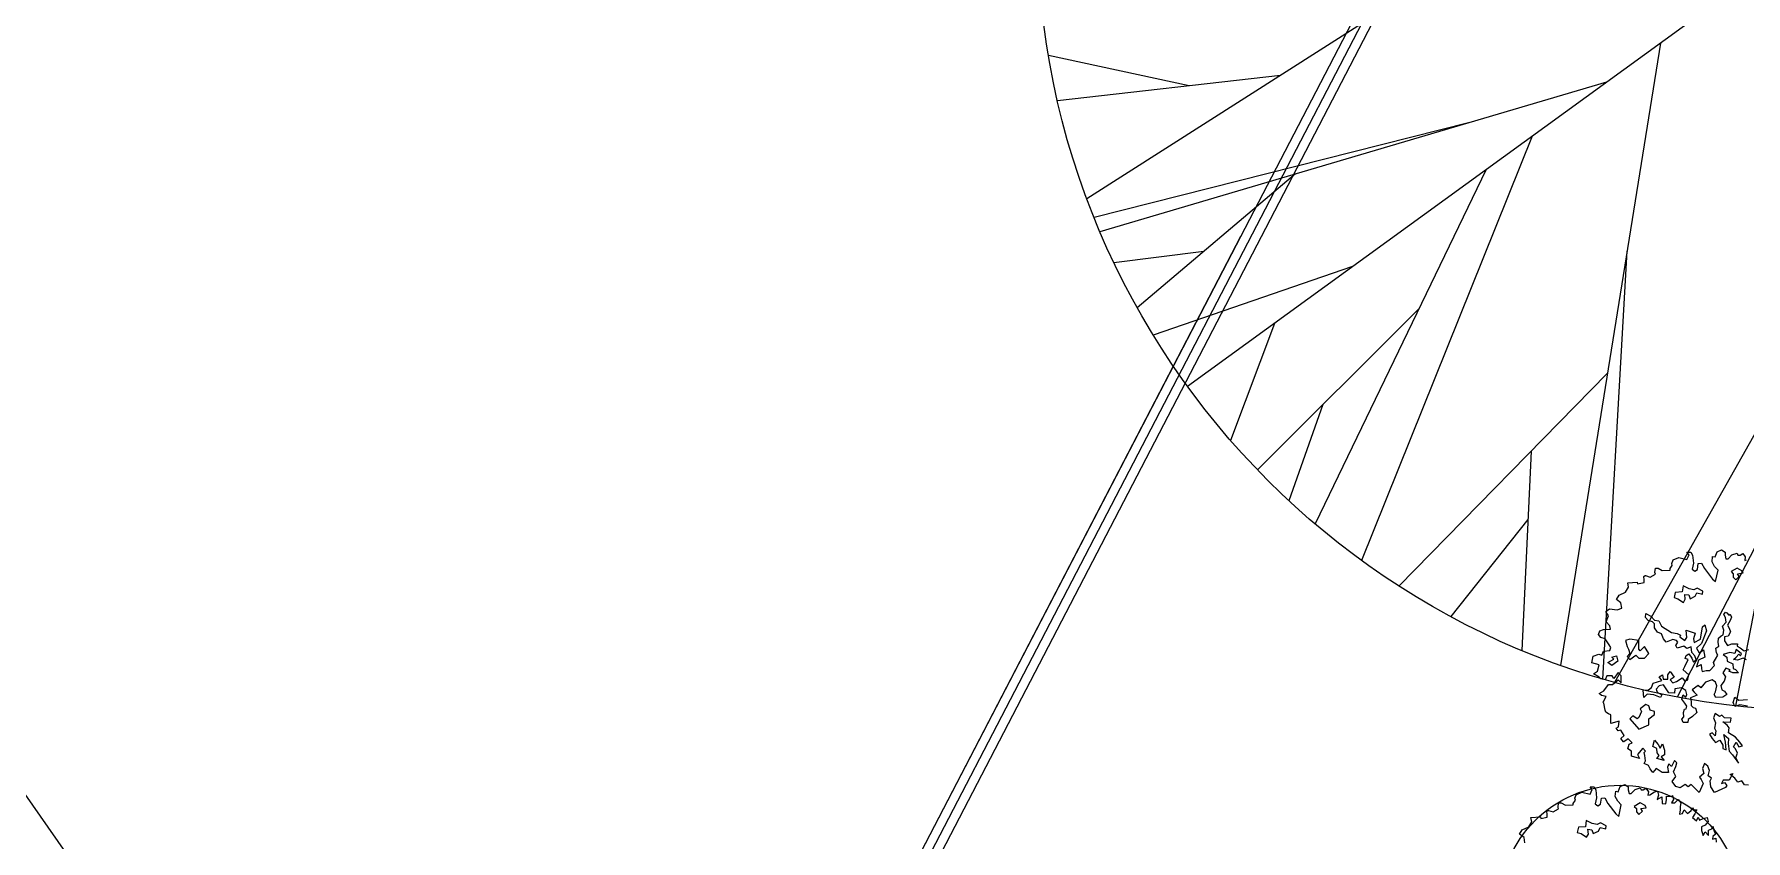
# Model space of a CAD drawing. Header units: millimetres. Extents: x 587797 to 2274247, y 1711 to 439204.
# Drawn here: x 1965594 to 1993500, y 318330 to 331482 of the extents above; entities that cross this region are included whole.
import ezdxf

# ---------------------------------------------------------------- set-up
doc = ezdxf.new("R2010")
doc.units = ezdxf.units.MM
doc.layers.add('finiture', color=7, linetype='Continuous', lineweight=20)

# ---------------------------------------------------------------- blocks, each defined once
blk = doc.blocks.new('T_26')
for p, q in [((-0.117, 0.0073), (-0.3354, -0.3709)), ((0, 0), (-0.2236, -0.4472)), ((-0.0575, -0.115), (0.0685, -0.4953)), ((0.1164, -0.127), (0.104, -0.4891)), ((-0.0764, -0.1528), (-0.3184, -0.3856)), ((-0.1025, -0.2049), (-0.0744, -0.4944)), ((-0.1423, -0.2162), (-0.3258, -0.3793)), ((-0.1187, -0.2373), (-0.1114, -0.4874)), ((-0.2624, -0.2445), (-0.3807, -0.3242)), ((-0.0154, -0.242), (0.0962, -0.4907)), ((0.1125, -0.2414), (0.1791, -0.4668)), ((-0.3108, -0.2771), (-0.399, -0.3013)), ((-0.225, -0.2957), (-0.275, -0.4176)), ((0.0094, -0.3169), (-0.0458, -0.4979)), ((-0.1656, -0.3312), (-0.258, -0.4283)), ((-0.1158, -0.3356), (-0.1597, -0.4738)), ((0.1437, -0.347), (0.1437, -0.4789)), ((-0.254, -0.3664), (-0.3013, -0.3991)), ((-0.1931, -0.3862), (-0.1835, -0.4651)), ((-0.0108, -0.3831), (0.0424, -0.4982)), ((-0.1419, -0.4178), (-0.1329, -0.482)), ((0.0074, -0.4225), (-0.0075, -0.4999))]:
    blk.add_line(p, q)

msp = doc.modelspace()

# ---------------------------------------------------------------- linework, layer by layer
for p, q in [((2031717.306, 417276.477), (1974245.707, 306648.235)), ((1974112.592, 306717.375), (1916027.272, 389643.051)), ((2009297.262, 374458.198), (1974112.592, 306717.375)), ((2002847.953, 361390.532), (1974465.319, 306745.625)), ((1985261.576, 328182.444), (1974112.592, 306717.375))]:
    msp.add_line(p, q)
msp.add_circle((1994775.901, 333272.775), 12823.845)
at = {"layer": 'finiture'}
for p, q in [((1992294.999, 322851.189), (1992315.412, 322908.368)), ((1992315.412, 322908.368), (1992407.268, 322949.21)), ((1992407.268, 322949.21), (1992541.992, 322914.494)), ((1992576.693, 322992.094), (1992541.992, 323034.978)), ((1992541.992, 323034.978), (1992605.271, 323034.978)), ((1992541.992, 322914.494), (1992576.693, 322992.094)), ((1992605.271, 323034.978), (1992633.848, 322985.968)), ((1992633.848, 322985.968), (1992648.137, 322857.316)), ((1992950.244, 322879.779), (1992958.409, 322963.505)), ((1992993.11, 322802.179), (1992950.244, 322879.779)), ((1992958.409, 322963.505), (1992999.234, 322957.378)), ((1992999.234, 322957.378), (1993033.935, 323041.104)), ((1993033.935, 323041.104), (1993105.38, 323075.82)), ((1993105.38, 323075.82), (1993162.535, 323034.978)), ((1993162.535, 323034.978), (1993162.535, 322985.968)), ((1993162.535, 322985.968), (1993176.824, 322928.789)), ((1993176.824, 322928.789), (1993211.525, 322928.789)), ((1993211.525, 322928.789), (1993274.804, 322992.094)), ((1993274.804, 322992.094), (1993358.496, 323020.683)), ((1993358.496, 323020.683), (1993372.785, 322985.968)), ((1993372.785, 322985.968), (1993407.486, 322985.968)), ((1993407.486, 322985.968), (1993450.353, 323012.515)), ((1993450.353, 323012.515), (1993493.219, 322957.378)), ((1993493.219, 322957.378), (1993485.054, 322900.2)), ((1993485.054, 322900.2), (1993513.632, 322908.368)), ((1991837.757, 322638.811), (1991858.169, 322653.106)), ((1991843.881, 322583.675), (1991837.757, 322638.811)), ((1991858.169, 322653.106), (1991864.293, 322653.106)), ((1991864.293, 322653.106), (1991941.861, 322626.559)), ((1991941.861, 322626.559), (1992027.594, 322675.569)), ((1992019.429, 322702.116), (1992027.594, 322773.59)), ((1992027.594, 322675.569), (1992019.429, 322702.116)), ((1992027.594, 322773.59), (1992070.461, 322773.59)), ((1992070.461, 322773.59), (1992139.863, 322738.874)), ((1992139.863, 322738.874), (1992266.422, 322745)), ((1992266.422, 322767.463), (1992301.123, 322816.474)), ((1992266.422, 322745), (1992266.422, 322767.463)), ((1992301.123, 322816.474), (1992294.999, 322851.189)), ((1992648.137, 322857.316), (1992625.683, 322759.295)), ((1992625.683, 322759.295), (1992668.55, 322724.579)), ((1992668.55, 322724.579), (1992711.416, 322753.169)), ((1992711.416, 322753.169), (1992725.705, 322851.189)), ((1992725.705, 322851.189), (1992780.819, 322857.316)), ((1992780.819, 322857.316), (1992829.809, 322767.463)), ((1992829.809, 322767.463), (1992958.409, 322597.969)), ((1992958.409, 322597.969), (1993007.399, 322555.085)), ((1993048.224, 322745), (1992993.11, 322802.179)), ((1993007.399, 322555.085), (1993048.224, 322745)), ((1993359.38, 322774.561), (1993261.026, 322718.165)), ((1993261.026, 322718.165), (1993295.81, 322683.367)), ((1993295.81, 322683.367), (1993295.81, 322626.97)), ((1993295.81, 322626.97), (1993337.79, 322583.773)), ((1993337.79, 322583.773), (1993394.163, 322640.169)), ((1993437.343, 322732.564), (1993359.38, 322774.561)), ((1993366.576, 322683.367), (1993457.733, 322696.566)), ((1993394.163, 322640.169), (1993366.576, 322683.367)), ((1993457.733, 322696.566), (1993437.343, 322732.564)), ((1991392.762, 322265.108), (1991435.628, 322336.581)), ((1991435.628, 322336.581), (1991541.774, 322385.591)), ((1991541.774, 322385.591), (1991590.764, 322463.191)), ((1991576.475, 322534.664), (1991731.611, 322548.959)), ((1991590.764, 322463.191), (1991576.475, 322534.664)), ((1991731.611, 322548.959), (1991737.735, 322520.37)), ((1991737.735, 322520.37), (1991843.881, 322540.791)), ((1991843.881, 322540.791), (1991843.881, 322583.675)), ((1992351.853, 322379.785), (1992330.264, 322294.59)), ((1992464.6, 322386.985), (1992351.853, 322379.785)), ((1992478.994, 322485.379), (1992464.6, 322386.985)), ((1992577.347, 322436.182), (1992478.994, 322485.379)), ((1992513.777, 322266.992), (1992506.581, 322344.987)), ((1992506.581, 322344.987), (1992570.151, 322337.788)), ((1992570.151, 322337.788), (1992591.741, 322274.191)), ((1992654.111, 322421.782), (1992577.347, 322436.182)), ((1992591.741, 322274.191), (1992675.701, 322316.189)), ((1992710.485, 322450.581), (1992654.111, 322421.782)), ((1992675.701, 322316.189), (1992704.488, 322372.585)), ((1992704.488, 322372.585), (1992795.645, 322350.987)), ((1992802.841, 322401.384), (1992710.485, 322450.581)), ((1992795.645, 322350.987), (1992802.841, 322401.384)), ((1991217.214, 322069.066), (1991280.493, 322111.95)), ((1991260.08, 321997.593), (1991217.214, 322069.066)), ((1991280.493, 322111.95), (1991400.927, 322097.656)), ((1991464.206, 322209.971), (1991392.762, 322265.108)), ((1991400.927, 322097.656), (1991478.495, 322124.203)), ((1991478.495, 322124.203), (1991464.206, 322209.971)), ((1992330.264, 322294.59), (1992393.834, 322274.191)), ((1992393.834, 322274.191), (1992484.991, 322217.795)), ((1992484.991, 322217.795), (1992513.777, 322266.992)), ((1993141.082, 322019.807), (1993168.669, 322055.805)), ((1993168.669, 322055.805), (1993190.259, 322048.605)), ((1993190.259, 322048.605), (1993225.043, 322006.608)), ((1991119.233, 321752.541), (1991182.512, 321772.962)), ((1991182.512, 321772.962), (1991294.782, 321779.088)), ((1991223.337, 321899.572), (1991260.08, 321997.593)), ((1991286.616, 321836.267), (1991223.337, 321899.572)), ((1991294.782, 321779.088), (1991286.616, 321836.267)), ((1991864.882, 321970.61), (1991872.079, 322034.206)), ((1991908.062, 321921.413), (1991864.882, 321970.61)), ((1991872.079, 322034.206), (1991950.042, 321992.208)), ((1991977.629, 321899.814), (1991908.062, 321921.413)), ((1991950.042, 321992.208), (1992013.613, 321928.612)), ((1992013.613, 321865.016), (1991977.629, 321899.814)), ((1992013.613, 321928.612), (1992084.379, 321914.213)), ((1992013.613, 321801.42), (1992013.613, 321865.016)), ((1992062.789, 321730.624), (1992013.613, 321801.42)), ((1992084.379, 321914.213), (1992126.36, 321830.218)), ((1992126.36, 321830.218), (1992288.283, 321724.625)), ((1992541.364, 321646.629), (1992528.171, 321766.622)), ((1992528.171, 321766.622), (1992675.701, 321717.425)), ((1992760.861, 321617.831), (1992795.645, 321815.819)), ((1992795.645, 321815.819), (1992830.428, 321850.617)), ((1992830.428, 321850.617), (1992859.215, 321752.223)), ((1993119.492, 321830.218), (1993183.063, 321893.814)), ((1993141.082, 321766.622), (1993119.492, 321830.218)), ((1993133.886, 321688.627), (1993141.082, 321766.622)), ((1993168.669, 321970.61), (1993141.082, 322019.807)), ((1993183.063, 321893.814), (1993168.669, 321970.61)), ((1993246.633, 321921.413), (1993204.652, 321843.417)), ((1993204.652, 321843.417), (1993232.239, 321794.22)), ((1993225.043, 322006.608), (1993246.633, 322027.006)), ((1993232.239, 321794.22), (1993253.829, 321737.824)), ((1993246.633, 322027.006), (1993268.222, 321977.809)), ((1993268.222, 321977.809), (1993246.633, 321921.413)), ((1991096.779, 321695.362), (1991119.233, 321752.541)), ((1991139.646, 321646.352), (1991096.779, 321695.362)), ((1991209.049, 321623.889), (1991139.646, 321646.352)), ((1991272.328, 321525.868), (1991209.049, 321623.889)), ((1991300.905, 321482.984), (1991272.328, 321525.868)), ((1991286.616, 321433.974), (1991300.905, 321482.984)), ((1991611.906, 321617.239), (1991541.083, 321594.522)), ((1991541.083, 321594.522), (1991565.136, 321499.644)), ((1991565.136, 321499.644), (1991589.189, 321452.873)), ((1991754.887, 321594.522), (1991611.906, 321617.239)), ((1991754.887, 321452.873), (1991754.887, 321594.522)), ((1991848.425, 321499.644), (1991777.603, 321428.819)), ((1991919.248, 321382.048), (1991848.425, 321499.644)), ((1992126.36, 321703.026), (1992062.789, 321730.624)), ((1992161.143, 321625.031), (1992126.36, 321703.026)), ((1992203.123, 321568.634), (1992161.143, 321625.031)), ((1992309.873, 321611.831), (1992203.123, 321568.634)), ((1992288.283, 321724.625), (1992379.44, 321710.225)), ((1992372.244, 321597.432), (1992309.873, 321611.831)), ((1992359.05, 321512.237), (1992393.834, 321568.634)), ((1992379.44, 321470.24), (1992359.05, 321512.237)), ((1992393.834, 321568.634), (1992372.244, 321597.432)), ((1992379.44, 321710.225), (1992435.814, 321681.427)), ((1992492.187, 321505.038), (1992379.44, 321470.24)), ((1992435.814, 321681.427), (1992422.62, 321653.829)), ((1992422.62, 321653.829), (1992506.581, 321597.432)), ((1992541.364, 321463.04), (1992492.187, 321505.038)), ((1992506.581, 321597.432), (1992541.364, 321646.629)), ((1992612.131, 321491.839), (1992541.364, 321463.04)), ((1992619.328, 321399.444), (1992612.131, 321491.839)), ((1992675.701, 321717.425), (1992648.114, 321625.031)), ((1992648.114, 321625.031), (1992661.308, 321561.434)), ((1992661.308, 321561.434), (1992760.861, 321617.831)), ((1992781.252, 321548.235), (1992697.291, 321470.24)), ((1992859.215, 321752.223), (1992781.252, 321548.235)), ((1993013.942, 321470.24), (1993063.119, 321505.038)), ((1993048.726, 321561.434), (1993055.922, 321632.23)), ((1993063.119, 321505.038), (1993048.726, 321561.434)), ((1993055.922, 321632.23), (1993099.102, 321674.228)), ((1993099.102, 321674.228), (1993133.886, 321688.627)), ((1993211.849, 321668.228), (1993155.476, 321653.829)), ((1993155.476, 321653.829), (1993155.476, 321590.233)), ((1993155.476, 321590.233), (1993204.652, 321512.237)), ((1993204.652, 321512.237), (1993275.419, 321541.036)), ((1993253.829, 321737.824), (1993211.849, 321668.228)), ((1993275.419, 321541.036), (1993366.576, 321541.036)), ((1993366.576, 321541.036), (1993359.38, 321505.038)), ((1993359.38, 321505.038), (1993408.556, 321477.44)), ((1990990.634, 321229.764), (1991013.088, 321342.08)), ((1991111.068, 321201.175), (1990990.634, 321229.764)), ((1991013.088, 321342.08), (1991104.944, 321370.669)), ((1991082.49, 321097.028), (1991111.068, 321201.175)), ((1991104.944, 321370.669), (1991153.935, 321356.374)), ((1991153.935, 321356.374), (1991182.512, 321419.679)), ((1991182.512, 321419.679), (1991286.616, 321433.974)), ((1991251.971, 321237.454), (1991350.324, 321293.851)), ((1991315.541, 321188.257), (1991251.971, 321237.454)), ((1991315.541, 321322.649), (1991393.504, 321343.048)), ((1991350.324, 321293.851), (1991315.541, 321322.649)), ((1991413.895, 321259.053), (1991315.541, 321188.257)), ((1991393.504, 321343.048), (1991413.895, 321259.053)), ((1991611.906, 321382.048), (1991565.136, 321333.941)), ((1991565.136, 321333.941), (1991611.906, 321287.17)), ((1991589.189, 321452.873), (1991611.906, 321382.048)), ((1991611.906, 321287.17), (1991706.781, 321357.995)), ((1991706.781, 321357.995), (1991754.887, 321309.887)), ((1991777.603, 321428.819), (1991754.887, 321452.873)), ((1991754.887, 321309.887), (1991848.425, 321309.887)), ((1991848.425, 321309.887), (1991919.248, 321382.048)), ((1992506.581, 321173.858), (1992562.954, 321286.651)), ((1992513.777, 321301.05), (1992528.171, 321350.247)), ((1992562.954, 321286.651), (1992513.777, 321301.05)), ((1992528.171, 321350.247), (1992570.151, 321379.045)), ((1992570.151, 321379.045), (1992619.328, 321308.25)), ((1992668.505, 321343.048), (1992619.328, 321399.444)), ((1992619.328, 321308.25), (1992648.114, 321244.654)), ((1992648.114, 321244.654), (1992690.094, 321286.651)), ((1992690.094, 321286.651), (1992668.505, 321343.048)), ((1992697.291, 321470.24), (1992739.271, 321392.245)), ((1992732.075, 321273.452), (1992697.291, 321166.658)), ((1992697.291, 321166.658), (1992774.055, 321202.656)), ((1992830.428, 321322.649), (1992732.075, 321273.452)), ((1992739.271, 321392.245), (1992810.038, 321442.642)), ((1992774.055, 321202.656), (1992781.252, 321131.86)), ((1992810.038, 321442.642), (1992830.428, 321322.649)), ((1992971.962, 321237.454), (1993006.745, 321293.851)), ((1992992.352, 321188.257), (1992971.962, 321237.454)), ((1993006.745, 321293.851), (1993042.729, 321357.447)), ((1993021.139, 321392.245), (1993013.942, 321470.24)), ((1993042.729, 321357.447), (1993021.139, 321392.245)), ((1993239.436, 321399.444), (1993133.886, 321364.646)), ((1993133.886, 321364.646), (1993190.259, 321322.649)), ((1993190.259, 321322.649), (1993197.456, 321259.053)), ((1993197.456, 321259.053), (1993288.613, 321217.055)), ((1993324.596, 321386.245), (1993239.436, 321399.444)), ((1993288.613, 321217.055), (1993295.81, 321139.06)), ((1993303.006, 321286.651), (1993344.986, 321322.649)), ((1993366.576, 321273.452), (1993303.006, 321286.651)), ((1993344.986, 321448.641), (1993324.596, 321386.245)), ((1993430.146, 321379.045), (1993344.986, 321448.641)), ((1993344.986, 321322.649), (1993388.166, 321371.846)), ((1993457.733, 321308.25), (1993366.576, 321273.452)), ((1993388.166, 321371.846), (1993415.753, 321343.048)), ((1993408.556, 321477.44), (1993472.127, 321428.242)), ((1993415.753, 321343.048), (1993430.146, 321379.045)), ((1993514.107, 321279.451), (1993457.733, 321308.25)), ((1993472.127, 321428.242), (1993550.09, 321448.641)), ((1991019.211, 321054.144), (1991082.49, 321097.028)), ((1991111.068, 320996.965), (1991019.211, 321054.144)), ((1991139.646, 320968.376), (1991111.068, 320996.965)), ((1991209.049, 320956.123), (1991139.646, 320968.376)), ((1991237.626, 321019.428), (1991209.049, 320956.123)), ((1991323.359, 321019.428), (1991237.626, 321019.428)), ((1991349.896, 320976.544), (1991323.359, 321019.428)), ((1991329.483, 320878.524), (1991421.34, 320956.123)), ((1991421.34, 321074.565), (1991349.896, 320976.544)), ((1991470.33, 321019.428), (1991421.34, 321074.565)), ((1991421.34, 320956.123), (1991470.33, 320905.071)), ((1991470.33, 320905.071), (1991470.33, 321019.428)), ((1991992.023, 320899.074), (1992133.556, 320941.072)), ((1992090.376, 321004.668), (1992140.753, 321033.466)), ((1992133.556, 320941.072), (1992090.376, 321004.668)), ((1992140.753, 321033.466), (1992153.947, 320962.671)), ((1992153.947, 320962.671), (1992231.91, 320962.671)), ((1992231.91, 321033.466), (1992266.694, 321089.863)), ((1992231.91, 320962.671), (1992231.91, 321033.466)), ((1992266.694, 321089.863), (1992330.264, 320997.468)), ((1992330.264, 320997.468), (1992266.694, 320955.471)), ((1992266.694, 320955.471), (1992309.873, 320906.274)), ((1992309.873, 320906.274), (1992372.244, 320927.873)), ((1992372.244, 320927.873), (1992464.6, 320984.269)), ((1992464.6, 320984.269), (1992506.581, 320933.872)), ((1992478.994, 321117.461), (1992506.581, 321173.858)), ((1992570.151, 321033.466), (1992478.994, 321117.461)), ((1992506.581, 320933.872), (1992555.758, 320955.471)), ((1992555.758, 320955.471), (1992562.954, 320997.468)), ((1992562.954, 320997.468), (1992570.151, 321033.466)), ((1992781.252, 321131.86), (1992788.448, 321089.863)), ((1992788.448, 321089.863), (1992852.018, 321104.262)), ((1992950.372, 320955.471), (1992844.822, 320913.474)), ((1992852.018, 321104.262), (1992915.588, 321104.262)), ((1992915.588, 321104.262), (1992992.352, 321188.257)), ((1993006.745, 320913.474), (1992950.372, 320955.471)), ((1993148.279, 320933.872), (1993091.905, 320864.277)), ((1993175.866, 321146.26), (1993126.689, 321068.264)), ((1993126.689, 321068.264), (1993168.669, 321004.668)), ((1993168.669, 321004.668), (1993148.279, 320933.872)), ((1993246.633, 321117.461), (1993175.866, 321146.26)), ((1993225.043, 321097.062), (1993246.633, 321117.461)), ((1993288.613, 321068.264), (1993225.043, 321097.062)), ((1993380.969, 321068.264), (1993288.613, 321068.264)), ((1993295.81, 321139.06), (1993331.793, 321124.661)), ((1993331.793, 321124.661), (1993380.969, 321068.264)), ((1991111.068, 320729.45), (1991188.636, 320772.334)), ((1991145.77, 320700.861), (1991111.068, 320729.45)), ((1991223.337, 320680.44), (1991145.77, 320700.861)), ((1991182.512, 320602.84), (1991223.337, 320680.44)), ((1991188.636, 320772.334), (1991260.08, 320878.524)), ((1991260.08, 320878.524), (1991329.483, 320878.524)), ((1991830.099, 320786.281), (1991915.259, 320793.481)), ((1991837.295, 320666.289), (1991830.099, 320786.281)), ((1991893.669, 320722.685), (1991837.295, 320666.289)), ((1991999.219, 320708.286), (1991893.669, 320722.685)), ((1991915.259, 320793.481), (1991964.436, 320828.279)), ((1991964.436, 320828.279), (1991992.023, 320899.074)), ((1992111.966, 320666.289), (1991999.219, 320708.286)), ((1992090.376, 320857.077), (1992041.2, 320800.68)), ((1992041.2, 320800.68), (1992055.593, 320751.483)), ((1992055.593, 320751.483), (1992133.556, 320708.286)), ((1992161.143, 320871.476), (1992090.376, 320857.077)), ((1992133.556, 320708.286), (1992111.966, 320666.289)), ((1992189.93, 320821.079), (1992161.143, 320871.476)), ((1992246.303, 320744.284), (1992189.93, 320821.079)), ((1992337.46, 320737.084), (1992246.303, 320744.284)), ((1992344.657, 320807.88), (1992337.46, 320737.084)), ((1992450.207, 320821.079), (1992344.657, 320807.88)), ((1992520.974, 320779.082), (1992450.207, 320821.079)), ((1992457.404, 320638.69), (1992478.994, 320708.286)), ((1992478.994, 320708.286), (1992520.974, 320673.488)), ((1992541.364, 320715.486), (1992520.974, 320779.082)), ((1992520.974, 320673.488), (1992541.364, 320715.486)), ((1992710.485, 320702.286), (1992597.738, 320659.089)), ((1992597.738, 320659.089), (1992612.131, 320602.692)), ((1992724.878, 320864.277), (1992626.524, 320793.481)), ((1992626.524, 320793.481), (1992661.308, 320751.483)), ((1992661.308, 320751.483), (1992710.485, 320702.286)), ((1992766.858, 320821.079), (1992724.878, 320864.277)), ((1992817.235, 320884.675), (1992766.858, 320821.079)), ((1992844.822, 320913.474), (1992817.235, 320884.675)), ((1992986.355, 320715.486), (1993006.745, 320758.683)), ((1993013.942, 320666.289), (1992986.355, 320715.486)), ((1993028.335, 320857.077), (1993006.745, 320913.474)), ((1993006.745, 320758.683), (1993028.335, 320857.077)), ((1993126.689, 320673.488), (1993013.942, 320666.289)), ((1993091.905, 320864.277), (1993112.296, 320793.481)), ((1993112.296, 320793.481), (1993155.476, 320771.882)), ((1993190.259, 320715.486), (1993126.689, 320673.488)), ((1993155.476, 320771.882), (1993190.259, 320715.486)), ((1993295.81, 320582.294), (1993324.596, 320673.488)), ((1993324.596, 320673.488), (1993388.166, 320624.291)), ((1991168.223, 320588.546), (1991182.512, 320602.84)), ((1991188.636, 320574.251), (1991168.223, 320588.546)), ((1991209.049, 320461.936), (1991188.636, 320574.251)), ((1991217.214, 320427.22), (1991209.049, 320461.936)), ((1991260.08, 320398.631), (1991217.214, 320427.22)), ((1991300.905, 320384.336), (1991260.08, 320398.631)), ((1991300.905, 320312.863), (1991300.905, 320384.336)), ((1991660.011, 320365.115), (1991611.906, 320317.008)), ((1991730.834, 320317.008), (1991660.011, 320365.115)), ((1991801.656, 320435.94), (1991754.887, 320341.062)), ((1991872.478, 320553.535), (1991777.603, 320482.711)), ((1991777.603, 320482.711), (1991801.656, 320435.94)), ((1991919.248, 320529.482), (1991872.478, 320553.535)), ((1991943.301, 320458.657), (1991919.248, 320529.482)), ((1991919.248, 320317.008), (1992014.123, 320387.833)), ((1992014.123, 320435.94), (1991943.301, 320458.657)), ((1992014.123, 320387.833), (1992014.123, 320435.94)), ((1992506.581, 320575.094), (1992457.404, 320638.69)), ((1992484.991, 320420.303), (1992499.384, 320476.7)), ((1992492.187, 320349.508), (1992484.991, 320420.303)), ((1992499.384, 320476.7), (1992528.171, 320482.7)), ((1992541.364, 320525.897), (1992506.581, 320575.094)), ((1992528.171, 320482.7), (1992541.364, 320525.897)), ((1992612.131, 320602.692), (1992612.131, 320533.097)), ((1992612.131, 320533.097), (1992640.918, 320504.298)), ((1992704.488, 320420.303), (1992633.721, 320356.707)), ((1992640.918, 320504.298), (1992682.898, 320489.899)), ((1992682.898, 320489.899), (1992704.488, 320420.303)), ((1992999.549, 320405.904), (1992971.962, 320335.109)), ((1993070.316, 320356.707), (1992999.549, 320405.904)), ((1993112.296, 320377.106), (1993070.316, 320356.707)), ((1993155.476, 320335.109), (1993112.296, 320377.106)), ((1993324.596, 320518.697), (1993295.81, 320582.294)), ((1993401.36, 320546.296), (1993324.596, 320518.697)), ((1993388.166, 320624.291), (1993528.5, 320631.491)), ((1993528.5, 320525.897), (1993401.36, 320546.296)), ((1991300.905, 320243.431), (1991300.905, 320312.863)), ((1991435.628, 320278.147), (1991300.905, 320243.431)), ((1991386.638, 320165.832), (1991427.463, 320186.253)), ((1991421.34, 320122.948), (1991386.638, 320165.832)), ((1991464.206, 320131.116), (1991421.34, 320122.948)), ((1991427.463, 320186.253), (1991435.628, 320278.147)), ((1991519.32, 320045.348), (1991464.206, 320131.116)), ((1991611.906, 320317.008), (1991754.887, 320151.306)), ((1991754.887, 320341.062), (1991730.834, 320317.008)), ((1991754.887, 320151.306), (1991919.248, 320222.13)), ((1991919.248, 320222.13), (1991919.248, 320317.008)), ((1992457.404, 320313.51), (1992492.187, 320349.508)), ((1992478.994, 320257.113), (1992457.404, 320313.51)), ((1992555.758, 320257.113), (1992478.994, 320257.113)), ((1992562.954, 320307.51), (1992555.758, 320257.113)), ((1992633.721, 320356.707), (1992562.954, 320307.51)), ((1992950.372, 320087.923), (1992908.392, 320067.525)), ((1992999.549, 320038.726), (1992950.372, 320087.923)), ((1992971.962, 320335.109), (1993006.745, 320251.114)), ((1993006.745, 320251.114), (1992992.352, 320165.919)), ((1992992.352, 320165.919), (1993013.942, 320123.921)), ((1993013.942, 320123.921), (1992999.549, 320038.726)), ((1993197.456, 320215.116), (1993126.689, 320271.512)), ((1993126.689, 320271.512), (1993253.829, 320264.313)), ((1993261.026, 320327.909), (1993155.476, 320335.109)), ((1993232.239, 320173.118), (1993197.456, 320215.116)), ((1993219.046, 320087.923), (1993232.239, 320173.118)), ((1993331.793, 320018.328), (1993219.046, 320087.923)), ((1993253.829, 320264.313), (1993261.026, 320327.909)), ((1991464.206, 319996.338), (1991519.32, 320045.348)), ((1991505.031, 319941.201), (1991464.206, 319996.338)), ((1991513.196, 319941.201), (1991505.031, 319941.201)), ((1991582.599, 319990.211), (1991513.196, 319941.201)), ((1991576.475, 319826.843), (1991596.888, 319904.443)), ((1991639.755, 319792.128), (1991576.475, 319826.843)), ((1991645.878, 319926.906), (1991582.599, 319990.211)), ((1991596.888, 319904.443), (1991645.878, 319926.906)), ((1991823.468, 319841.138), (1991737.735, 319734.949)), ((1991864.293, 319792.128), (1991823.468, 319841.138)), ((1991984.826, 319869.537), (1992013.613, 319969.131)), ((1992048.396, 319834.739), (1991984.826, 319869.537)), ((1992013.613, 319969.131), (1992069.986, 319898.335)), ((1992055.593, 319763.943), (1992048.396, 319834.739)), ((1992069.986, 319898.335), (1992104.77, 319841.938)), ((1992104.77, 319841.938), (1992140.753, 319912.734)), ((1992140.753, 319912.734), (1992175.536, 319805.94)), ((1992175.536, 319805.94), (1992175.536, 319729.145)), ((1992908.392, 320067.525), (1992950.372, 319996.729)), ((1992950.372, 319996.729), (1993006.745, 319933.133)), ((1993006.745, 319933.133), (1993077.512, 319969.131)), ((1993077.512, 319969.131), (1993126.689, 319891.135)), ((1993126.689, 319891.135), (1993126.689, 319834.739)), ((1993126.689, 319834.739), (1993183.063, 319813.14)), ((1993168.669, 319940.332), (1993141.082, 320060.325)), ((1993141.082, 320060.325), (1993219.046, 319996.729)), ((1993183.063, 319813.14), (1993168.669, 319940.332)), ((1993219.046, 319996.729), (1993211.849, 319912.734)), ((1993211.849, 319912.734), (1993232.239, 319792.741)), ((1993303.006, 319862.337), (1993344.986, 319940.332)), ((1993331.793, 319827.539), (1993303.006, 319862.337)), ((1993401.36, 319940.332), (1993331.793, 320018.328)), ((1993366.576, 319756.743), (1993331.793, 319827.539)), ((1993344.986, 319940.332), (1993388.166, 319862.337)), ((1993388.166, 319862.337), (1993444.54, 319876.736)), ((1993444.54, 319876.736), (1993401.36, 319940.332)), ((1991639.755, 319708.402), (1991639.755, 319792.128)), ((1991766.313, 319671.644), (1991639.755, 319708.402)), ((1991737.735, 319734.949), (1991766.313, 319671.644)), ((1991843.881, 319771.707), (1991864.293, 319792.128)), ((1991852.046, 319722.697), (1991843.881, 319771.707)), ((1991843.881, 319587.918), (1991864.293, 319630.802)), ((1991915.325, 319559.329), (1991843.881, 319587.918)), ((1991864.293, 319630.802), (1991852.046, 319722.697)), ((1991941.861, 319504.192), (1991915.325, 319559.329)), ((1992048.396, 319672.749), (1992090.376, 319721.946)), ((1992168.34, 319636.751), (1992048.396, 319672.749)), ((1992090.376, 319721.946), (1992055.593, 319763.943)), ((1992175.536, 319729.145), (1992119.163, 319700.347)), ((1992119.163, 319700.347), (1992168.34, 319636.751)), ((1992246.009, 319581.792), (1992223.555, 319530.739)), ((1992223.555, 319530.739), (1992237.844, 319440.887)), ((1992288.875, 319538.908), (1992246.009, 319581.792)), ((1992337.866, 319636.928), (1992288.875, 319538.908)), ((1992323.577, 319453.14), (1992358.278, 319538.908)), ((1992378.691, 319602.213), (1992337.866, 319636.928)), ((1992358.278, 319538.908), (1992378.691, 319602.213)), ((1992829.809, 319587.918), (1992795.108, 319510.318)), ((1992880.841, 319545.034), (1992829.809, 319587.918)), ((1992907.377, 319475.603), (1992880.841, 319545.034)), ((1993232.239, 319792.741), (1993281.416, 319729.145)), ((1993281.416, 319729.145), (1993380.969, 319594.753)), ((1993337.79, 319687.148), (1993366.576, 319756.743)), ((1993380.969, 319594.753), (1993337.79, 319687.148)), ((1991454.735, 319213.825), (1991526.179, 319248.54)), ((1991526.179, 319248.54), (1991583.334, 319207.699)), ((1991984.728, 319440.887), (1991941.861, 319504.192)), ((1992041.883, 319510.318), (1991984.728, 319440.887)), ((1992139.863, 319440.887), (1992041.883, 319510.318)), ((1992237.844, 319440.887), (1992139.863, 319440.887)), ((1992301.123, 319297.94), (1992358.278, 319375.54)), ((1992358.278, 319214.214), (1992301.123, 319297.94)), ((1992358.278, 319375.54), (1992323.577, 319453.14)), ((1992513.414, 319248.93), (1992429.722, 319193.793)), ((1992562.404, 319208.088), (1992513.414, 319248.93)), ((1992611.395, 319248.93), (1992562.404, 319208.088)), ((1992668.55, 319185.625), (1992611.395, 319248.93)), ((1992803.273, 319263.225), (1992737.953, 319116.194)), ((1992815.521, 319426.592), (1992746.118, 319369.414)), ((1992746.118, 319369.414), (1992774.695, 319326.53)), ((1992774.695, 319326.53), (1992803.273, 319263.225)), ((1992795.108, 319510.318), (1992815.521, 319426.592)), ((1992886.965, 319389.835), (1992907.377, 319475.603)), ((1992944.12, 319348.993), (1992886.965, 319389.835)), ((1992921.666, 319306.109), (1992944.12, 319348.993)), ((1992929.831, 319208.088), (1992921.666, 319306.109)), ((1993133.957, 319320.403), (1993105.38, 319263.225)), ((1993105.38, 319263.225), (1993154.37, 319277.519)), ((1993231.938, 319320.403), (1993133.957, 319320.403)), ((1993154.37, 319277.519), (1993189.071, 319228.509)), ((1993289.093, 319426.592), (1993231.938, 319320.403)), ((1993246.227, 319412.298), (1993289.093, 319426.592)), ((1993323.794, 319348.993), (1993246.227, 319412.298)), ((1993372.785, 319285.688), (1993323.794, 319348.993)), ((1993436.064, 319306.109), (1993372.785, 319285.688)), ((1993478.93, 319242.804), (1993436.064, 319306.109)), ((1990687.221, 318940.184), (1990721.923, 318989.194)), ((1990715.799, 319023.91), (1990736.211, 319081.089)), ((1990721.923, 318989.194), (1990715.799, 319023.91)), ((1990736.211, 319081.089), (1990828.068, 319121.93)), ((1990828.068, 319121.93), (1990962.791, 319087.215)), ((1990997.493, 319164.815), (1990962.791, 319207.699)), ((1990962.791, 319207.699), (1991026.07, 319207.699)), ((1990962.791, 319087.215), (1990997.493, 319164.815)), ((1991026.07, 319207.699), (1991054.648, 319158.688)), ((1991068.937, 319030.036), (1991046.483, 318932.015)), ((1991054.648, 319158.688), (1991068.937, 319030.036)), ((1991132.216, 318925.889), (1991146.505, 319023.91)), ((1991146.505, 319023.91), (1991201.619, 319030.036)), ((1991201.619, 319030.036), (1991250.609, 318940.184)), ((1991371.043, 319052.499), (1991379.208, 319136.225)), ((1991413.91, 318974.899), (1991371.043, 319052.499)), ((1991379.208, 319136.225), (1991420.034, 319130.099)), ((1991469.024, 318917.721), (1991413.91, 318974.899)), ((1991420.034, 319130.099), (1991454.735, 319213.825)), ((1991583.334, 319207.699), (1991583.334, 319158.688)), ((1991583.334, 319158.688), (1991597.623, 319101.509)), ((1991597.623, 319101.509), (1991632.325, 319101.509)), ((1991632.325, 319101.509), (1991695.604, 319164.815)), ((1991695.604, 319164.815), (1991779.295, 319193.404)), ((1991779.295, 319193.404), (1991793.584, 319158.688)), ((1991793.584, 319158.688), (1991828.286, 319158.688)), ((1991828.286, 319158.688), (1991871.152, 319185.235)), ((1991871.152, 319185.235), (1991914.019, 319130.099)), ((1991914.019, 319130.099), (1991905.854, 319072.92)), ((1991905.854, 319072.92), (1991934.431, 319081.089)), ((1991934.431, 319081.089), (1992011.999, 319130.099)), ((1992011.999, 319130.099), (1992060.989, 319136.225)), ((1992075.278, 319072.92), (1992054.866, 319003.489)), ((1992054.866, 319003.489), (1992132.434, 319044.331)), ((1992060.989, 319136.225), (1992075.278, 319072.92)), ((1992132.434, 319044.331), (1992138.557, 318940.184)), ((1992195.713, 318932.015), (1992210.001, 319003.489)), ((1992210.001, 319003.489), (1992210.001, 319058.625)), ((1992210.001, 319058.625), (1992287.569, 319052.499)), ((1992287.569, 319052.499), (1992307.982, 319066.794)), ((1992322.271, 319003.489), (1992287.569, 318946.31)), ((1992307.982, 319066.794), (1992322.271, 319003.489)), ((1992342.683, 318946.31), (1992399.839, 319003.489)), ((1992429.722, 319193.793), (1992358.278, 319214.214)), ((1992399.839, 319003.489), (1992442.705, 318946.31)), ((1992737.953, 319116.194), (1992668.55, 319185.625)), ((1992993.11, 319116.194), (1992929.831, 319208.088)), ((1993168.659, 319199.92), (1992993.11, 319116.194)), ((1993189.071, 319228.509), (1993168.659, 319199.92)), ((1993542.209, 319234.635), (1993478.93, 319242.804)), ((1989997.275, 318707.385), (1990152.411, 318721.679)), ((1990011.564, 318635.911), (1989997.275, 318707.385)), ((1990152.411, 318721.679), (1990158.535, 318693.09)), ((1990158.535, 318693.09), (1990264.68, 318713.511)), ((1990258.556, 318811.532), (1990278.969, 318825.826)), ((1990264.68, 318756.395), (1990258.556, 318811.532)), ((1990264.68, 318713.511), (1990264.68, 318756.395)), ((1990278.969, 318825.826), (1990285.093, 318825.826)), ((1990285.093, 318825.826), (1990362.661, 318799.279)), ((1990362.661, 318799.279), (1990448.394, 318848.289)), ((1990440.229, 318874.837), (1990448.394, 318946.31)), ((1990448.394, 318848.289), (1990440.229, 318874.837)), ((1990448.394, 318946.31), (1990491.26, 318946.31)), ((1990491.26, 318946.31), (1990560.663, 318911.594)), ((1990560.663, 318911.594), (1990687.221, 318917.721)), ((1990687.221, 318917.721), (1990687.221, 318940.184)), ((1991046.483, 318932.015), (1991089.349, 318897.3)), ((1991089.349, 318897.3), (1991132.216, 318925.889)), ((1991250.609, 318940.184), (1991379.208, 318770.69)), ((1991379.208, 318770.69), (1991428.199, 318727.806)), ((1991428.199, 318727.806), (1991469.024, 318917.721)), ((1991780.179, 318947.282), (1991681.825, 318890.885)), ((1991681.825, 318890.885), (1991716.609, 318856.087)), ((1991716.609, 318856.087), (1991716.609, 318799.69)), ((1991716.609, 318799.69), (1991758.589, 318756.493)), ((1991758.589, 318756.493), (1991814.963, 318812.89)), ((1991858.143, 318905.284), (1991780.179, 318947.282)), ((1991787.376, 318856.087), (1991878.533, 318869.286)), ((1991814.963, 318812.89), (1991787.376, 318856.087)), ((1991878.533, 318869.286), (1991858.143, 318905.284)), ((1992138.557, 318940.184), (1992195.713, 318932.015)), ((1992287.569, 318946.31), (1992342.683, 318946.31)), ((1992428.416, 318833.995), (1992420.251, 318762.521)), ((1992420.251, 318762.521), (1992471.283, 318776.816)), ((1992442.705, 318946.31), (1992428.416, 318889.131)), ((1992428.416, 318889.131), (1992428.416, 318833.995)), ((1992471.283, 318776.816), (1992497.819, 318833.995)), ((1992497.819, 318833.995), (1992548.851, 318776.816)), ((1992548.851, 318776.816), (1992612.13, 318825.826)), ((1992612.13, 318825.826), (1992632.542, 318874.837)), ((1992632.542, 318874.837), (1992652.955, 318833.995)), ((1992667.244, 318770.69), (1992632.542, 318707.385)), ((1992632.542, 318707.385), (1992695.821, 318656.332)), ((1992652.955, 318833.995), (1992701.945, 318833.995)), ((1992701.945, 318833.995), (1992667.244, 318770.69)), ((1992695.821, 318656.332), (1992724.399, 318713.511)), ((1992724.399, 318713.511), (1992744.812, 318664.501)), ((1992744.812, 318664.501), (1992808.091, 318693.09)), ((1992808.091, 318693.09), (1992871.37, 318707.385)), ((1992871.37, 318707.385), (1992885.659, 318644.08)), ((1989813.562, 318437.828), (1989856.428, 318509.301)), ((1989885.006, 318382.691), (1989813.562, 318437.828)), ((1989856.428, 318509.301), (1989962.574, 318558.312)), ((1989962.574, 318558.312), (1990011.564, 318635.911)), ((1990772.653, 318552.505), (1990751.063, 318467.311)), ((1990751.063, 318467.311), (1990814.633, 318446.912)), ((1990885.4, 318559.705), (1990772.653, 318552.505)), ((1990814.633, 318446.912), (1990905.79, 318390.515)), ((1990899.793, 318658.099), (1990885.4, 318559.705)), ((1990998.147, 318608.902), (1990899.793, 318658.099)), ((1990905.79, 318390.515), (1990934.577, 318439.712)), ((1990934.577, 318439.712), (1990927.38, 318517.707)), ((1990927.38, 318517.707), (1990990.95, 318510.508)), ((1990990.95, 318510.508), (1991012.54, 318446.912)), ((1991074.911, 318594.503), (1990998.147, 318608.902)), ((1991012.54, 318446.912), (1991096.501, 318488.909)), ((1991131.284, 318623.301), (1991074.911, 318594.503)), ((1991096.501, 318488.909), (1991125.287, 318545.306)), ((1991125.287, 318545.306), (1991216.444, 318523.707)), ((1991223.641, 318574.104), (1991131.284, 318623.301)), ((1991216.444, 318523.707), (1991223.641, 318574.104)), ((1992836.668, 318586.901), (1992779.513, 318558.312)), ((1992779.513, 318558.312), (1992779.513, 318495.007)), ((1992779.513, 318495.007), (1992808.091, 318417.407)), ((1992808.091, 318417.407), (1992836.668, 318474.586)), ((1992885.659, 318644.08), (1992836.668, 318586.901)), ((1992836.668, 318474.586), (1992893.824, 318417.407)), ((1992893.824, 318503.175), (1992948.938, 318523.596)), ((1992893.824, 318417.407), (1992893.824, 318503.175)), ((1992948.938, 318523.596), (1992963.227, 318566.48)), ((1992963.227, 318566.48), (1992985.68, 318488.88)), ((1993006.093, 318437.828), (1992963.227, 318396.986)), ((1992985.68, 318488.88), (1993006.093, 318437.828)), ((1989899.295, 318296.923), (1989885.006, 318382.691)), ((1992963.227, 318396.986), (1992957.103, 318354.102)), ((1992957.103, 318354.102), (1993012.217, 318374.523)), ((1993012.217, 318374.523), (1993020.382, 318305.092))]:
    msp.add_line(p, q, dxfattribs=at)
msp.add_circle((1991455.882, 317266.655), 1968.5, dxfattribs=at)

# ---------------------------------------------------------------- block references
at = {"layer": 'finiture', "xscale": 25647.68959383455, "yscale": 25647.68959383455, "zscale": 25647.68959383455, "rotation": 332.5443273503989}
msp.add_blockref('T_26', (1994775.901, 333272.775), dxfattribs=at)

doc.saveas('drawing.dxf')
